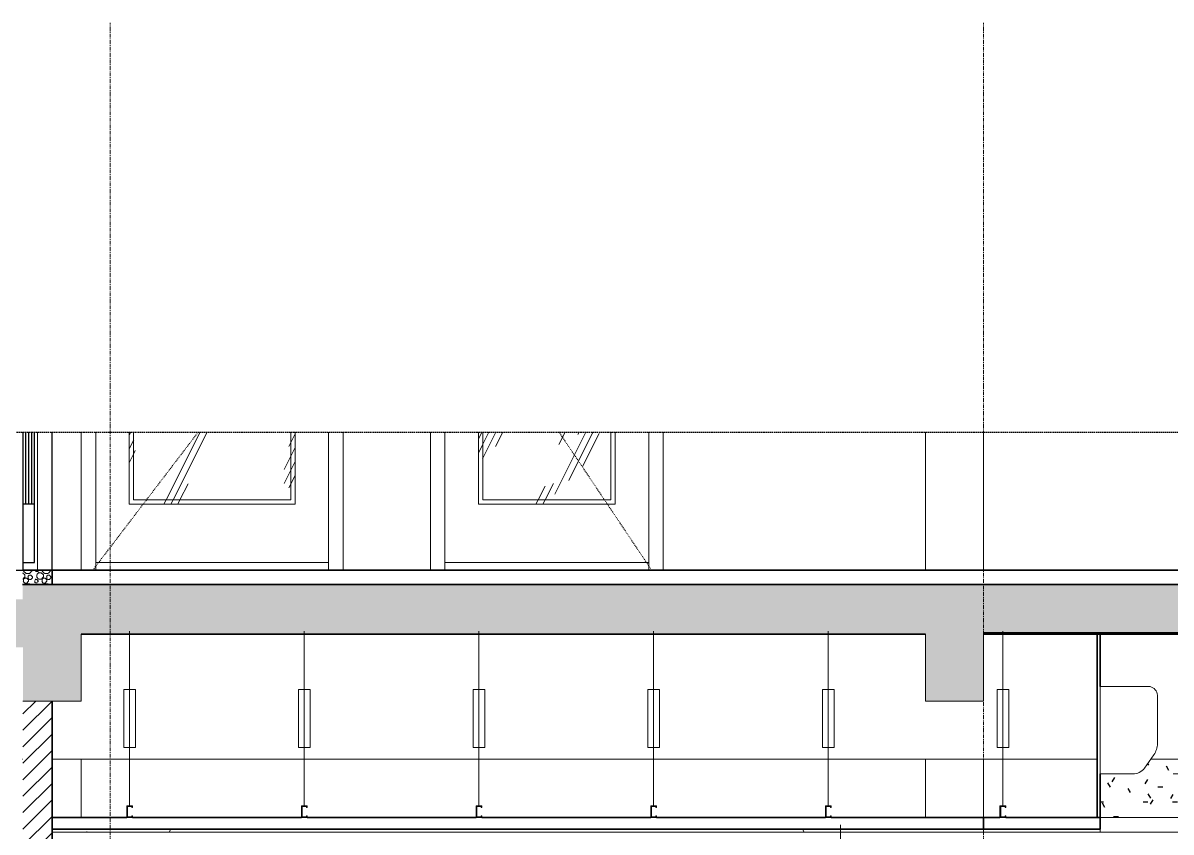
# Model space of a CAD drawing. Header units: millimetres. Extents: x 32270 to 221883, y 3811 to 78637.
# Drawn here: x 98242 to 102186, y 8100 to 10880 of the extents above; entities that cross this region are included whole.
import ezdxf

# ---------------------------------------------------------------- set-up
doc = ezdxf.new("R2010")
doc.units = ezdxf.units.MM
for name, pattern in [('Centre', [31.75, 6.35, -4.7625, 15.875, -4.7625]), ('Dash', [6, 3, -3]), ('Grid Line', [22.225, 12.7, -3.175, 3.175, -3.175]), ('Hidden', [7.14375, 4.7625, -2.38125])]:
    doc.linetypes.add(name, pattern=pattern)
for name, color, linetype, lineweight in [('0-5', 130, 'Continuous', 5), ('A-CLNG-1', 7, 'Continuous', 35), ('A-CLNG-2', 250, 'Continuous', 18), ('A-CLNG-FNSH-1', 250, 'Continuous', 18), ('A-CLNG-IDEN', 151, 'Continuous', 9), ('A-CLNG-PATT-1', 250, 'Continuous', 18), ('A-CLNG-PATT-2', 71, 'Continuous', 25), ('A-DETL-GENF', 92, 'Continuous', 18), ('A-DETL-GENF-3', 92, 'Hidden', 25), ('A-DETL-GENF-4', 9, 'Continuous', 18), ('A-DETL-GENF-HDLN-1', 250, 'Dash', 18), ('A-DETL-GENF-HDLN-2', 1, 'Continuous', 18), ('A-DETL-MEDM', 33, 'Continuous', 35), ('A-DETL-THIN', 151, 'Continuous', 18), ('A-DOOR-3', 250, 'Continuous', 18), ('A-DOOR-4', 10, 'Continuous', 25), ('A-FLOR-FNSH-1', 7, 'Continuous', 35), ('A-FLOR-LEVL-2', 51, 'Centre', 9), ('A-FLOR-PATT-1', 253, 'Continuous', 18), ('A-FLOR-PATT-2', 9, 'Continuous', 18), ('A-WALL-2', 7, 'Continuous', 35), ('A-WALL-3', 250, 'Continuous', 18), ('A-WALL-PATT-1', 9, 'Continuous', 18), ('M-EQPM', 50, 'Continuous', 18), ('M-EQPM-1', 50, 'Continuous', 25), ('M-EQPM-2', 250, 'Continuous', 18), ('S-BEAM-1', 250, 'Continuous', 18), ('S-COLS-9', 250, 'Continuous', 18), ('S-GRID-1', 1, 'Grid Line', 9)]:
    doc.layers.add(name, color=color, linetype=linetype, lineweight=lineweight)
pattern_1 = [(50, (-71392.17, 15875), (364.368, -31.8783), [38.1, -419.1]), (355, (-71392.17, 15875), (-70.486, 382.1133), [30.48, -335.28]), (100.451, (-71361.8, 15872.34), (293.885, 350.2334), [32.38, -356.18]), (46.184, (-71392.17, 15976.6), (542.1585, -84.086), [57.15, -628.65]), (96.636, (-71347, 15969.6), (474.805, 494.855), [48.57, -534.27]), (351.184, (-71392.2, 15976.6), (474.81, 494.85), [45.72, -502.92]), (21, (-71341.37, 15951.2), (303.2285, -204.5305), [38.1, -419.1]), (326, (-71341.37, 15951.2), (123.604, 368.376), [30.48, -335.28]), (71.451, (-71316.1, 15934.16), (426.834, 163.8427), [32.38, -356.18]), (37.5, (-71392.17, 15875), (6.17665, 169.11015), [3.353, -327.863, 3.353, -337.007, -336.55]), (37.5, (-71392.17, 15875), (6.17665, 169.11015), [-671.576, 3.353, -333.197]), (7.5, (-71392.17, 15875), (133.6389, 200.3615), [3.353, -190.703, 3.353, -320.243, -128.27]), (7.5, (-71392.17, 15875), (133.6389, 200.3615), [-517.652, 3.353, -124.917]), (327.5, (-71505.46, 15875), (271.1818, -11.45836), [3.353, -123.647, 3.353, -392.887, -525.78]), (327.5, (-71505.46, 15875), (271.1818, -11.45836), [-523.24, 3.353, -522.427]), (317.5, (-71556.26, 15875), (296.2585, 50.8528), [3.353, -161.747, 3.353, -259.791, -373.38]), (317.5, (-71556.26, 15875), (296.2585, 50.8528), [-428.244, 3.353, -370.027]), (45, (-71392.17, 15875), (-125.7236, 125.7236), []), (45, (-71392.17, 16065.5), (-125.7236, 125.7236), [])]
pattern_2 = [(63.435, (-71328.7, 15906.75), (-255.583, 766.747), [317.5, -190.5, 317.5, -190.5, -403.903]), (63.435, (-71328.7, 15906.75), (-255.583, 766.747), [-1016, 127, -276.903]), (63.435, (-71344.55, 15922.6), (-255.583, 766.747), [254, -317.5, 190.5, -190.5, -467.403]), (63.435, (-71344.55, 15922.6), (-255.583, 766.747), [-952.5, 222.25, -245.153]), (63.435, (-71344.55, 15970.25), (-255.583, 766.747), [190.5, -381, 127, -190.5, -530.903]), (63.435, (-71344.55, 15970.25), (-255.583, 766.747), [-889, 285.75, -245.153]), (63.435, (-71296.9, 15922.6), (-255.583, 766.747), [190.5, -381, 158.75, -689.653]), (63.435, (-71249.3, 15970.25), (-255.583, 766.747), [95.25, -476.25, 63.5, -784.903]), (63.435, (-71328.7, 16049.6), (-255.583, 766.747), [63.5, -476.25, 63.5, -254, -562.653]), (63.435, (-71328.7, 16049.6), (-255.583, 766.747), [-857.25, 158.75, -403.903]), (63.435, (-71042.9, 16002), (-255.583, 766.747), [317.5, -476.25, 381, -251.503]), (63.435, (-71042.9, 15954.4), (-255.583, 766.747), [444.5, -317.5, 476.25, -188.003]), (63.435, (-71011.2, 15970.25), (-255.583, 766.747), [508, -254, 381, -276.903]), (63.435, (-70963.55, 16017.9), (-255.583, 766.747), [317.5, -444.5, 254, -403.903]), (63.435, (-71011.2, 16113.1), (-255.583, 766.747), [158.75, -635, 190.5, -435.653]), (63.435, (-70915.9, 16065.5), (-255.583, 766.747), [127, -635, 127, -530.903])]

# ---------------------------------------------------------------- blocks, each defined once
blk = doc.blocks.new('NCV_TKTC_KET CAU_rvt-6-TKCS_CĂN HỘ LOẠI 3A - MẶT CẮT 5')
at = {"layer": 'A-FLOR-PATT-1'}
h = blk.add_hatch(dxfattribs=at)
h.set_pattern_fill('FP_29', color=256, style=0, pattern_type=2)
h.set_pattern_definition(pattern_1)
h.paths.add_polyline_path([(-45515.2, 8780), (-45486.9, 8780), (-45486.9, 8785), (-48436.9, 8785), (-48436.9, 8780), (-45794.1, 8780)])
h.paths.add_polyline_path([(-53435.3, 8900), (-53435.3, 8950), (-53436.9, 8950), (-53436.9, 8900)])
h = blk.add_hatch(dxfattribs=at)
h.set_pattern_fill('FP_29', color=256, style=0, pattern_type=2)
h.set_pattern_definition(pattern_1)
h.paths.add_polyline_path([(-45515.2, 8780), (-45486.9, 8780), (-45486.9, 8785), (-48436.9, 8785), (-48436.9, 8780), (-45794.1, 8780)])
h.paths.add_polyline_path([(-53435.3, 8900), (-53435.3, 8950), (-53436.9, 8950), (-53436.9, 8900)])
at = {"layer": 'A-FLOR-FNSH-1'}
blk.add_line((-48436.9, 8780), (-45486.9, 8780), dxfattribs=at)
at = {"layer": 'S-BEAM-1'}
for p, q in [((-51738.1, 8350), (-51736.9, 8350)), ((-51636.9, 8350), (-50536.9, 8350)), ((-50536.9, 8350), (-48436.9, 8350)), ((-48436.9, 8350), (-48046.9, 8350)), ((-47861.9, 8350), (-45511.9, 8350))]:
    blk.add_line(p, q, dxfattribs=at)
blk = doc.blocks.new('Air_Conditioner_on_wall_20381 - Air_Conditioner_on_wall_20381-806652-TKCS_CĂN HỘ LOẠI 3A - MẶT CẮT 5')
at = {"layer": 'M-EQPM-2'}
for p, q in [((-47864.7, 8600), (-48036.9, 8600)), ((-48036.9, 8600), (-48036.9, 8300)), ((-47839.6, 8404.1), (-47839.6, 8570)), ((-47883.5, 8319.1), (-47851.5, 8364.8)), ((-48036.9, 8300), (-47924.6, 8300)), ((-47786, 8300), (-47627.8, 8300)), ((-47786, 8300), (-47627.8, 8300)), ((-47786, 8300), (-47627.8, 8300)), ((-47786, 8300), (-47627.8, 8300)), ((-47657.8, 8300), (-47627.8, 8300)), ((-47657.8, 8300), (-47627.8, 8300)), ((-47657.8, 8300), (-47627.8, 8300)), ((-47657.8, 8300), (-47627.8, 8300)), ((-47657.8, 8300), (-47627.8, 8300)), ((-47657.8, 8300), (-47627.8, 8300)), ((-47657.8, 8300), (-47627.8, 8300)), ((-47657.8, 8300), (-47627.8, 8300))]:
    blk.add_line(p, q, dxfattribs=at)
for centre, radius, start, end in [((-47872.6, 8567.8), 33.1, 3.7944, 76.2056), ((-47918.8, 8406.8), 79.3, 328.0261, 358.0261), ((-47924.6, 8353.6), 53.6, 270.0167, 319.9833)]:
    blk.add_arc(centre, radius, start, end, dxfattribs=at)
blk = doc.blocks.new('CL_01-VÁCH DỰNG THẠCH CAO CĂN HỘ LOẠI 1-5D9 - CL_01-VÁCH DỰNG THẠCH CAO CĂN HỘ LOẠI 1A-5-908358-TKCS_CĂN HỘ LOẠI 3A - MẶT CẮT 5')
at = {"layer": 'A-CLNG-PATT-2'}
h = blk.add_hatch(dxfattribs=at)
h.set_pattern_fill('FP_30', color=256, style=0, pattern_type=2)
h.set_pattern_definition([(0, (-71392.17, 15875), (203.2, 50.8), [16.764, -135.636, 16.764, -135.636, -812.8]), (0, (-71392.17, 15875), (203.2, 50.8), [-304.8, 16.764, -288.036, 16.764, -135.636, -355.6]), (0, (-71392.17, 15875), (203.2, 50.8), [-762, 16.764, -84.836, 16.764, -237.236]), (120, (-71315.97, 15900.4), (-145.59409, 150.57636), [16.764, -135.636, 16.764, -135.636, -812.8]), (120, (-71315.97, 15900.4), (-145.59409, 150.57636), [-304.8, 16.764, -288.036, 16.764, -135.636, -355.6]), (120, (-71315.97, 15900.4), (-145.59409, 150.57636), [-762, 16.764, -84.836, 16.764, -237.236]), (240, (-71290.57, 16002), (-57.60591, -201.37636), [16.764, -135.636, 16.764, -135.636, -812.8]), (240, (-71290.57, 16002), (-57.60591, -201.37636), [-304.8, 16.764, -288.036, 16.764, -135.636, -355.6]), (240, (-71290.57, 16002), (-57.60591, -201.37636), [-762, 16.764, -84.836, 16.764, -237.236])])
h.paths.add_polyline_path([(-45794.1, 8150), (-45511.9, 8150), (-45511.9, 8350), (-47861.9, 8350), (-47883.5, 8319.1), (-47891.9, 8311.1), (-47901.9, 8305), (-47913, 8301.3), (-47924.6, 8300), (-48036.9, 8300), (-48036.9, 8150), (-46396.8, 8150)])
at = {"layer": 'A-CLNG-1'}
for p, q in [((-48036.9, 8780), (-48046.9, 8780)), ((-48046.9, 8780), (-48046.9, 8150)), ((-48036.9, 8600), (-48036.9, 8780)), ((-48036.9, 8150), (-48036.9, 8300)), ((-48046.9, 8150), (-48036.9, 8150))]:
    blk.add_line(p, q, dxfattribs=at)
at = {"layer": 'A-CLNG-2'}
blk.add_line((-45511.9, 8150), (-48036.9, 8150), dxfattribs=at)
blk = doc.blocks.new('NCV_TKTC_TANG 2_rvt-6-TKCS_CĂN HỘ LOẠI 3A - MẶT CẮT 5')
at = {"layer": 'A-CLNG-PATT-1'}
h = blk.add_hatch(dxfattribs=at)
h.set_pattern_fill('FP_32', color=256, style=0, pattern_type=2)
h.set_pattern_definition([(0, (-71392.17, 15875), (406.4, 101.6), [16.764, -288.036, 16.764, -288.036, -1625.6]), (0, (-71392.17, 15875), (406.4, 101.6), [-609.6, 16.764, -592.836, 16.764, -288.036, -711.2]), (0, (-71392.17, 15875), (406.4, 101.6), [-1524, 16.764, -186.436, 16.764, -491.236]), (120, (-71239.77, 15925.8), (-291.1882, 301.15272), [16.764, -288.036, 16.764, -288.036, -1625.6]), (120, (-71239.77, 15925.8), (-291.1882, 301.15272), [-609.6, 16.764, -592.836, 16.764, -288.036, -711.2]), (120, (-71239.77, 15925.8), (-291.1882, 301.15272), [-1524, 16.764, -186.436, 16.764, -491.236]), (240, (-71188.97, 16129), (-115.2118, -402.75272), [16.764, -288.036, 16.764, -288.036, -1625.6]), (240, (-71188.97, 16129), (-115.2118, -402.75272), [-609.6, 16.764, -592.836, 16.764, -288.036, -711.2]), (240, (-71188.97, 16129), (-115.2118, -402.75272), [-1524, 16.764, -186.436, 16.764, -491.236])])
h.paths.add_polyline_path([(-48436.9, 8100), (-48436.9, 8110), (-51636.9, 8110), (-51636.9, 8100), (-49410.5, 8100)])
at = {"layer": 'A-WALL-PATT-1'}
h = blk.add_hatch(dxfattribs=at)
h.set_pattern_fill('FP_28', color=256, style=0, pattern_type=2)
h.set_pattern_definition([(45, (-71392.172, 15875), (-28.28427, 28.28427), [])])
h.paths.add_polyline_path([(-51726.9, 7800), (-51636.9, 7800), (-51636.9, 8550), (-51736.9, 8550), (-51736.9, 7800)])
h.paths.add_polyline_path([(-51646.9, 7810), (-51726.9, 7810), (-51726.9, 7920), (-51646.9, 7920), (-51646.9, 7848.4)])
at = {"layer": 'A-CLNG-1'}
for p, q in [((-51380.5, 8150), (-51636.9, 8150)), ((-51636.9, 8150), (-51636.9, 8110)), ((-50780.5, 8150), (-51360.5, 8150)), ((-50180.5, 8150), (-50760.5, 8150)), ((-49580.5, 8150), (-50160.5, 8150)), ((-48980.5, 8150), (-49560.5, 8150)), ((-48436.9, 8150), (-48960.5, 8150)), ((-48380.5, 8150), (-48436.9, 8150)), ((-48436.9, 8150), (-48436.9, 8110)), ((-48436.9, 8110), (-48436.9, 8150)), ((-48036.9, 8150), (-48360.5, 8150)), ((-48036.9, 8110), (-48036.9, 8150)), ((-48436.9, 8110), (-51636.9, 8110)), ((-48036.9, 8110), (-48436.9, 8110))]:
    blk.add_line(p, q, dxfattribs=at)
at = {"layer": 'A-CLNG-2'}
for p, q in [((-48036.9, 8150), (-45511.9, 8150)), ((-45511.9, 8100), (-48036.9, 8100))]:
    blk.add_line(p, q, dxfattribs=at)
at = {"layer": 'A-CLNG-FNSH-1'}
for p, q in [((-51636.9, 8110), (-51636.9, 8100)), ((-51636.9, 8100), (-48436.9, 8100)), ((-48436.9, 8110), (-48436.9, 8100)), ((-48436.9, 8100), (-48436.9, 8110)), ((-48436.9, 8100), (-48036.9, 8100)), ((-48036.9, 8100), (-48036.9, 8110))]:
    blk.add_line(p, q, dxfattribs=at)
at = {"layer": 'A-WALL-2'}
blk.add_line((-51636.9, 7800), (-51636.9, 8550), dxfattribs=at)
at = {"layer": 'A-WALL-3'}
blk.add_line((-48436.9, 8350), (-48436.9, 8150), dxfattribs=at)
at = {"layer": 'S-COLS-9'}
for p, q in [((-51536.9, 8350), (-51536.9, 8150)), ((-48636.9, 8350), (-48636.9, 8150)), ((-48436.9, 8350), (-48436.9, 8150))]:
    blk.add_line(p, q, dxfattribs=at)
at = {"layer": 'A-CLNG-2'}
blk.add_blockref('CL_01-VÁCH DỰNG THẠCH CAO CĂN HỘ LOẠI 1-5D9 - CL_01-VÁCH DỰNG THẠCH CAO CĂN HỘ LOẠI 1A-5-908358-TKCS_CĂN HỘ LOẠI 3A - MẶT CẮT 5', (0, 0), dxfattribs=at)
at = {"layer": 'M-EQPM-2'}
blk.add_blockref('Air_Conditioner_on_wall_20381 - Air_Conditioner_on_wall_20381-806652-TKCS_CĂN HỘ LOẠI 3A - MẶT CẮT 5', (0, 0), dxfattribs=at)
blk = doc.blocks.new('DOOR_CW_01 CANH MO-PANEL KINH - DIW_01-900x2200-CỬA GỖ VÂN LAMINATE-V114-TKCS_CĂN HỘ LOẠI 3A - MẶT CẮT 5')
at = {"layer": 'A-DETL-GENF-HDLN-2'}
h = blk.add_hatch(dxfattribs=at)
h.set_pattern_fill('FP_33', color=256, style=0, pattern_type=2)
h.set_pattern_definition(pattern_2)
h.paths.add_polyline_path([(-51371.9, 9226), (-50801.9, 9226), (-50801.9, 9474.4), (-50816.9, 9474.4), (-50816.9, 9241), (-51356.9, 9241), (-51356.9, 9474.4), (-51371.9, 9474.4), (-51371.9, 9241)])
h = blk.add_hatch(dxfattribs=at)
h.set_pattern_fill('FP_33', color=256, style=0, pattern_type=2)
h.set_pattern_definition(pattern_2)
h.paths.add_polyline_path([(-50816.9, 9241), (-50816.9, 9474.4), (-51356.9, 9474.4), (-51356.9, 9241), (-51218.8, 9241)])
at = {"layer": 'A-DETL-GENF-HDLN-1'}
blk.add_line((-51496.9, 9000), (-51134.6, 9474.4), dxfattribs=at)
at = {"layer": 'A-DOOR-3'}
for p, q in [((-51536.9, 9474.4), (-51536.9, 9000)), ((-51486.9, 9000), (-51486.9, 9474.4)), ((-51371.9, 9226), (-51371.9, 9474.4)), ((-51356.9, 9474.4), (-51356.9, 9241)), ((-50816.9, 9241), (-50816.9, 9474.4)), ((-50801.9, 9474.4), (-50801.9, 9226)), ((-50686.9, 9474.4), (-50686.9, 9000)), ((-50636.9, 9000), (-50636.9, 9474.4)), ((-51356.9, 9241), (-50816.9, 9241)), ((-50801.9, 9226), (-51371.9, 9226)), ((-51486.9, 9026), (-50686.9, 9026))]:
    blk.add_line(p, q, dxfattribs=at)
blk = doc.blocks.new('DOOR_CW_01 CANH MO-PANEL KINH - DIG_02-800x2200-CỬA NHÔM KÍNH-V115-TKCS_CĂN HỘ LOẠI 3A - MẶT CẮT 5')
at = {"layer": 'A-DETL-GENF-HDLN-2'}
h = blk.add_hatch(dxfattribs=at)
h.set_pattern_fill('FP_33', color=256, style=0, pattern_type=2)
h.set_pattern_definition(pattern_2)
h.paths.add_polyline_path([(-49702.3, 9226), (-49702.3, 9474.4), (-49717.3, 9474.4), (-49717.3, 9241), (-50157.3, 9241), (-50157.3, 9474.4), (-50172.3, 9474.4), (-50172.3, 9226), (-49717.3, 9226)])
h = blk.add_hatch(dxfattribs=at)
h.set_pattern_fill('FP_33', color=256, style=0, pattern_type=2)
h.set_pattern_definition(pattern_2)
h.paths.add_polyline_path([(-50157.3, 9241), (-49717.3, 9241), (-49717.3, 9474.4), (-50157.3, 9474.4)])
at = {"layer": 'A-DETL-GENF-HDLN-1'}
blk.add_line((-49577.3, 9000), (-49895.5, 9474.4), dxfattribs=at)
at = {"layer": 'A-DOOR-3'}
for p, q in [((-50337.3, 9474.4), (-50337.3, 9000)), ((-50287.3, 9000), (-50287.3, 9474.4)), ((-50172.3, 9226), (-50172.3, 9474.4)), ((-50157.3, 9474.4), (-50157.3, 9241)), ((-49717.3, 9241), (-49717.3, 9474.4)), ((-49702.3, 9474.4), (-49702.3, 9226)), ((-49587.3, 9474.4), (-49587.3, 9000)), ((-49537.3, 9000), (-49537.3, 9474.4)), ((-50157.3, 9241), (-49717.3, 9241)), ((-49702.3, 9226), (-50172.3, 9226)), ((-50287.3, 9026), (-49587.3, 9026))]:
    blk.add_line(p, q, dxfattribs=at)
blk = doc.blocks.new('DOOR_CW_01 CANH MO-PANEL KINH - DIG_01-900x2200-CỬA NHÔM KÍNH-V116-TKCS_CĂN HỘ LOẠI 3A - MẶT CẮT 5')
at = {"layer": 'A-DOOR-3'}
for p, q in [((-51736.9, 9474.4), (-51736.9, 9000)), ((-51686.9, 9000), (-51686.9, 9474.4)), ((-51636.9, 9474.4), (-51636.9, 9000))]:
    blk.add_line(p, q, dxfattribs=at)
at = {"layer": 'A-DOOR-4'}
for p, q in [((-51736.9, 9474.4), (-51736.9, 9000)), ((-51736.9, 9474.4), (-51736.9, 9000)), ((-51726.9, 9226), (-51726.9, 9474.4)), ((-51716.9, 9226), (-51716.9, 9474.4)), ((-51706.9, 9226), (-51706.9, 9474.4)), ((-51696.9, 9026), (-51696.9, 9474.4)), ((-51636.9, 9000), (-51636.9, 9474.4)), ((-51636.9, 9000), (-51636.9, 9474.4)), ((-51696.9, 9226), (-51736.9, 9226)), ((-51736.9, 9026), (-51696.9, 9026))]:
    blk.add_line(p, q, dxfattribs=at)
blk = doc.blocks.new('NCV_TKTC_TANG 3 - 4_rvt-7-TKCS_CĂN HỘ LOẠI 3A - MẶT CẮT 5')
at = {"layer": 'A-FLOR-PATT-2'}
h = blk.add_hatch(dxfattribs=at)
h.set_pattern_fill('FP_34', color=256, style=0, pattern_type=2)
h.set_pattern_definition([(180, (-71338.3, 15903.534), (-8e-15, -63.5), [6.012, -57.488]), (135, (-71334.046, 15899.283), (-63.4996, 4e-15), [6.012, -83.79]), (90, (-71334.046, 15893.27), (-63.5, 4e-15), [6.012, -57.488]), (45, (-71338.297, 15889.02), (0, 63.4996), [6.012, -83.79]), (0, (-71344.31, 15889.02), (0, 63.5), [6.012, -57.488]), (315, (-71348.56, 15893.27), (63.4996, 0), [6.012, -83.79]), (270, (-71348.56, 15899.28), (63.5, 4e-15), [6.012, -57.488]), (225, (-71344.31, 15903.534), (4e-15, -63.4996), [6.012, -83.79]), (180, (-71352.52, 15893.53), (-8e-15, -63.5), [6.892, -56.608]), (135, (-71347.65, 15888.66), (-63.4996, 4e-15), [6.892, -82.91]), (90, (-71347.65, 15881.77), (-63.5, 4e-15), [6.892, -56.608]), (45, (-71352.52, 15876.894), (0, 63.4996), [6.892, -82.91]), (0, (-71359.414, 15876.894), (0, 63.5), [6.892, -56.608]), (315, (-71364.287, 15881.77), (63.4996, 0), [6.892, -82.91]), (270, (-71364.29, 15888.66), (63.5, 4e-15), [6.892, -56.608]), (225, (-71359.414, 15893.533), (4e-15, -63.4996), [6.892, -82.91]), (180, (-71381.43, 15888.96), (-8e-15, -63.5), [4.546, -58.954]), (135, (-71378.215, 15885.746), (-63.4996, 4e-15), [4.546, -85.257]), (90, (-71378.215, 15881.2), (-63.5, 4e-15), [4.546, -58.954]), (45, (-71381.43, 15877.986), (0, 63.4996), [4.546, -85.257]), (0, (-71385.976, 15877.986), (0, 63.5), [4.546, -58.954]), (315, (-71389.19, 15881.2), (63.4996, 0), [4.546, -85.257]), (270, (-71389.19, 15885.746), (63.5, 4e-15), [4.546, -58.954]), (225, (-71385.976, 15888.96), (4e-15, -63.4996), [4.546, -85.257]), (90, (-71359.98, 15896.805), (-63.5, 4e-15), [9.093, -54.407]), (45, (-71366.41, 15890.375), (0, 63.4996), [9.093, -80.71]), (0, (-71375.5, 15890.375), (0, 63.5), [9.093, -54.407]), (315, (-71381.93, 15896.805), (63.4996, 0), [9.093, -80.71]), (270, (-71381.93, 15905.9), (63.5, 4e-15), [9.093, -54.407]), (225, (-71375.503, 15912.327), (4e-15, -63.4996), [9.093, -80.71]), (180, (-71366.41, 15912.33), (-8e-15, -63.5), [9.093, -54.407]), (135, (-71359.98, 15905.9), (-63.4996, 4e-15), [9.093, -80.71]), (90, (-71335.284, 15917.626), (-63.5, 4e-15), [11.586, -51.914]), (45, (-71343.477, 15909.433), (0, 63.4996), [11.586, -78.217]), (0, (-71355.06, 15909.43), (0, 63.5), [11.586, -51.914]), (315, (-71363.256, 15917.626), (63.4996, 0), [11.586, -78.217]), (270, (-71363.256, 15929.21), (63.5, 4e-15), [11.586, -51.914]), (225, (-71355.063, 15937.404), (4e-15, -63.4996), [11.586, -78.217]), (180, (-71343.48, 15937.404), (-8e-15, -63.5), [11.586, -51.914]), (135, (-71335.284, 15929.21), (-63.4996, 4e-15), [11.586, -78.217]), (90, (-71373.88, 15921.15), (-63.5, 4e-15), [6.013, -57.487]), (45, (-71378.13, 15916.9), (0, 63.4996), [6.013, -83.79]), (0, (-71384.14, 15916.9), (0, 63.5), [6.013, -57.487]), (315, (-71388.394, 15921.15), (63.4996, 0), [6.013, -83.79]), (270, (-71388.394, 15927.16), (63.5, 4e-15), [6.013, -57.487]), (225, (-71384.14, 15931.415), (4e-15, -63.4996), [6.013, -83.79]), (180, (-71378.13, 15931.415), (-8e-15, -63.5), [6.013, -57.487]), (135, (-71373.877, 15927.163), (-63.4996, 4e-15), [6.013, -83.79])])
h.paths.add_polyline_path([(-51736.9, 8950), (-51636.9, 8950), (-51636.9, 9000), (-51736.9, 9000)])
at = {"layer": 'A-FLOR-FNSH-1'}
for p, q in [((-51636.9, 9000), (-51736.9, 9000)), ((-45436.9, 9000), (-51636.9, 9000)), ((-51636.9, 9000), (-51636.9, 8950)), ((-51636.9, 8950), (-51636.9, 9000))]:
    blk.add_line(p, q, dxfattribs=at)
at = {"layer": 'A-WALL-3'}
for p, q in [((-51536.9, 9100), (-51536.9, 9474.4)), ((-50636.9, 9474.4), (-50636.9, 9100)), ((-50337.3, 9100), (-50337.3, 9474.4)), ((-49537.3, 9474.4), (-49537.3, 9100)), ((-48436.9, 9474.4), (-48436.9, 9000)), ((-51536.9, 9000), (-51536.9, 9100)), ((-50636.9, 9100), (-50636.9, 9000)), ((-50337.3, 9000), (-50337.3, 9100)), ((-49537.3, 9100), (-49537.3, 9000))]:
    blk.add_line(p, q, dxfattribs=at)
at = {"layer": 'S-COLS-9'}
for p, q in [((-48636.9, 9474.4), (-48636.9, 9000)), ((-48436.9, 9474.4), (-48436.9, 9000))]:
    blk.add_line(p, q, dxfattribs=at)
at = {"layer": 'A-DOOR-3'}
for name in ['DOOR_CW_01 CANH MO-PANEL KINH - DIG_01-900x2200-CỬA NHÔM KÍNH-V116-TKCS_CĂN HỘ LOẠI 3A - MẶT CẮT 5', 'DOOR_CW_01 CANH MO-PANEL KINH - DIW_01-900x2200-CỬA GỖ VÂN LAMINATE-V114-TKCS_CĂN HỘ LOẠI 3A - MẶT CẮT 5', 'DOOR_CW_01 CANH MO-PANEL KINH - DIG_02-800x2200-CỬA NHÔM KÍNH-V115-TKCS_CĂN HỘ LOẠI 3A - MẶT CẮT 5']:
    blk.add_blockref(name, (0, 0), dxfattribs=at)
blk = doc.blocks.new('TKTC_XREF_251221_MB TANG 2-7 - TKTC_XREF_251221_MB TANG 2-7-2039446-TKCS_CĂN HỘ LOẠI 3A - MẶT CẮT 5')
at = {"layer": 'M-EQPM-1'}
blk.add_line((-54201.4, 5600), (-44707, 5600), dxfattribs=at)
blk = doc.blocks.new('BORDER VIEW - BORDER VIEW-3699927-TKCS_CĂN HỘ LOẠI 3A - MẶT CẮT 5')
at = {"layer": 'A-DETL-GENF-3'}
blk.add_line((-54051.4, 9474.4), (-44857, 9474.4), dxfattribs=at)
blk = doc.blocks.new('Repeating Detail - THANH TREO TRẦN 600-354052-TKCS_CĂN HỘ LOẠI 3A - MẶT CẮT 5')
at = {"layer": 'A-DETL-GENF'}
for points in [[(-51360.5, 8150), (-51360.5, 8156), (-51363, 8156), (-51363, 8152.5), (-51378, 8152.5), (-51378, 8187.5), (-51363, 8187.5), (-51363, 8184), (-51360.5, 8184), (-51360.5, 8190), (-51380.5, 8190), (-51380.5, 8150)], [(-50760.5, 8150), (-50760.5, 8156), (-50763, 8156), (-50763, 8152.5), (-50778, 8152.5), (-50778, 8187.5), (-50763, 8187.5), (-50763, 8184), (-50760.5, 8184), (-50760.5, 8190), (-50780.5, 8190), (-50780.5, 8150)], [(-50160.5, 8150), (-50160.5, 8156), (-50163, 8156), (-50163, 8152.5), (-50178, 8152.5), (-50178, 8187.5), (-50163, 8187.5), (-50163, 8184), (-50160.5, 8184), (-50160.5, 8190), (-50180.5, 8190), (-50180.5, 8150)], [(-49560.5, 8150), (-49560.5, 8156), (-49563, 8156), (-49563, 8152.5), (-49578, 8152.5), (-49578, 8187.5), (-49563, 8187.5), (-49563, 8184), (-49560.5, 8184), (-49560.5, 8190), (-49580.5, 8190), (-49580.5, 8150)], [(-48960.5, 8150), (-48960.5, 8156), (-48963, 8156), (-48963, 8152.5), (-48978, 8152.5), (-48978, 8187.5), (-48963, 8187.5), (-48963, 8184), (-48960.5, 8184), (-48960.5, 8190), (-48980.5, 8190), (-48980.5, 8150)], [(-48360.5, 8150), (-48360.5, 8156), (-48363, 8156), (-48363, 8152.5), (-48378, 8152.5), (-48378, 8187.5), (-48363, 8187.5), (-48363, 8184), (-48360.5, 8184), (-48360.5, 8190), (-48380.5, 8190), (-48380.5, 8150)]]:
    blk.add_hatch(color=256, dxfattribs=at).paths.add_polyline_path(points)
for p, q in [((-51370.5, 8190), (-51370.5, 8790)), ((-50770.5, 8190), (-50770.5, 8790)), ((-50170.5, 8190), (-50170.5, 8790)), ((-49570.5, 8190), (-49570.5, 8790)), ((-48970.5, 8190), (-48970.5, 8790)), ((-48370.5, 8190), (-48370.5, 8790)), ((-51390.5, 8590), (-51350.5, 8590)), ((-51390.5, 8390), (-51390.5, 8590)), ((-51350.5, 8590), (-51350.5, 8390)), ((-50790.5, 8590), (-50750.5, 8590)), ((-50790.5, 8390), (-50790.5, 8590)), ((-50750.5, 8590), (-50750.5, 8390)), ((-50190.5, 8590), (-50150.5, 8590)), ((-50190.5, 8390), (-50190.5, 8590)), ((-50150.5, 8590), (-50150.5, 8390)), ((-49590.5, 8590), (-49550.5, 8590)), ((-49590.5, 8390), (-49590.5, 8590)), ((-49550.5, 8590), (-49550.5, 8390)), ((-48990.5, 8590), (-48950.5, 8590)), ((-48990.5, 8390), (-48990.5, 8590)), ((-48950.5, 8590), (-48950.5, 8390)), ((-48390.5, 8590), (-48350.5, 8590)), ((-48390.5, 8390), (-48390.5, 8590)), ((-48350.5, 8590), (-48350.5, 8390)), ((-51350.5, 8390), (-51390.5, 8390)), ((-50750.5, 8390), (-50790.5, 8390)), ((-50150.5, 8390), (-50190.5, 8390)), ((-49550.5, 8390), (-49590.5, 8390)), ((-48950.5, 8390), (-48990.5, 8390)), ((-48350.5, 8390), (-48390.5, 8390)), ((-51360.5, 8190), (-51380.5, 8190)), ((-51380.5, 8190), (-51380.5, 8150)), ((-51360.5, 8190), (-51380.5, 8190)), ((-51380.5, 8190), (-51380.5, 8150)), ((-51378, 8187.5), (-51363, 8187.5)), ((-51378, 8152.5), (-51378, 8187.5)), ((-51378, 8152.5), (-51378, 8187.5)), ((-51378, 8187.5), (-51363, 8187.5)), ((-51363, 8187.5), (-51363, 8184)), ((-51363, 8187.5), (-51363, 8184)), ((-51363, 8184), (-51360.5, 8184)), ((-51363, 8184), (-51360.5, 8184)), ((-51360.5, 8184), (-51360.5, 8190)), ((-51360.5, 8184), (-51360.5, 8190)), ((-50760.5, 8190), (-50780.5, 8190)), ((-50780.5, 8190), (-50780.5, 8150)), ((-50760.5, 8190), (-50780.5, 8190)), ((-50780.5, 8190), (-50780.5, 8150)), ((-50778, 8187.5), (-50763, 8187.5)), ((-50778, 8152.5), (-50778, 8187.5)), ((-50778, 8152.5), (-50778, 8187.5)), ((-50778, 8187.5), (-50763, 8187.5)), ((-50763, 8187.5), (-50763, 8184)), ((-50763, 8187.5), (-50763, 8184)), ((-50763, 8184), (-50760.5, 8184)), ((-50763, 8184), (-50760.5, 8184)), ((-50760.5, 8184), (-50760.5, 8190)), ((-50760.5, 8184), (-50760.5, 8190)), ((-50160.5, 8190), (-50180.5, 8190)), ((-50180.5, 8190), (-50180.5, 8150)), ((-50160.5, 8190), (-50180.5, 8190)), ((-50180.5, 8190), (-50180.5, 8150)), ((-50178, 8187.5), (-50163, 8187.5)), ((-50178, 8152.5), (-50178, 8187.5)), ((-50178, 8152.5), (-50178, 8187.5)), ((-50178, 8187.5), (-50163, 8187.5)), ((-50163, 8187.5), (-50163, 8184)), ((-50163, 8187.5), (-50163, 8184)), ((-50163, 8184), (-50160.5, 8184)), ((-50163, 8184), (-50160.5, 8184)), ((-50160.5, 8184), (-50160.5, 8190)), ((-50160.5, 8184), (-50160.5, 8190)), ((-49560.5, 8190), (-49580.5, 8190)), ((-49580.5, 8190), (-49580.5, 8150)), ((-49560.5, 8190), (-49580.5, 8190)), ((-49580.5, 8190), (-49580.5, 8150)), ((-49578, 8187.5), (-49563, 8187.5)), ((-49578, 8152.5), (-49578, 8187.5)), ((-49578, 8152.5), (-49578, 8187.5)), ((-49578, 8187.5), (-49563, 8187.5)), ((-49563, 8187.5), (-49563, 8184)), ((-49563, 8187.5), (-49563, 8184)), ((-49563, 8184), (-49560.5, 8184)), ((-49563, 8184), (-49560.5, 8184)), ((-49560.5, 8184), (-49560.5, 8190)), ((-49560.5, 8184), (-49560.5, 8190)), ((-48960.5, 8190), (-48980.5, 8190)), ((-48980.5, 8190), (-48980.5, 8150)), ((-48960.5, 8190), (-48980.5, 8190)), ((-48980.5, 8190), (-48980.5, 8150)), ((-48978, 8187.5), (-48963, 8187.5)), ((-48978, 8152.5), (-48978, 8187.5)), ((-48978, 8152.5), (-48978, 8187.5)), ((-48978, 8187.5), (-48963, 8187.5)), ((-48963, 8187.5), (-48963, 8184)), ((-48963, 8187.5), (-48963, 8184)), ((-48963, 8184), (-48960.5, 8184)), ((-48963, 8184), (-48960.5, 8184)), ((-48960.5, 8184), (-48960.5, 8190)), ((-48960.5, 8184), (-48960.5, 8190)), ((-48360.5, 8190), (-48380.5, 8190)), ((-48380.5, 8190), (-48380.5, 8150)), ((-48360.5, 8190), (-48380.5, 8190)), ((-48380.5, 8190), (-48380.5, 8150)), ((-48378, 8187.5), (-48363, 8187.5)), ((-48378, 8152.5), (-48378, 8187.5)), ((-48378, 8152.5), (-48378, 8187.5)), ((-48378, 8187.5), (-48363, 8187.5)), ((-48363, 8187.5), (-48363, 8184)), ((-48363, 8187.5), (-48363, 8184)), ((-48363, 8184), (-48360.5, 8184)), ((-48363, 8184), (-48360.5, 8184)), ((-48360.5, 8184), (-48360.5, 8190)), ((-48360.5, 8184), (-48360.5, 8190)), ((-51380.5, 8150), (-51360.5, 8150)), ((-51380.5, 8150), (-51360.5, 8150)), ((-51363, 8152.5), (-51378, 8152.5)), ((-51363, 8152.5), (-51378, 8152.5)), ((-51360.5, 8156), (-51363, 8156)), ((-51363, 8156), (-51363, 8152.5)), ((-51360.5, 8156), (-51363, 8156)), ((-51363, 8156), (-51363, 8152.5)), ((-51360.5, 8150), (-51360.5, 8156)), ((-51360.5, 8150), (-51360.5, 8156)), ((-50780.5, 8150), (-50760.5, 8150)), ((-50780.5, 8150), (-50760.5, 8150)), ((-50763, 8152.5), (-50778, 8152.5)), ((-50763, 8152.5), (-50778, 8152.5)), ((-50760.5, 8156), (-50763, 8156)), ((-50763, 8156), (-50763, 8152.5)), ((-50760.5, 8156), (-50763, 8156)), ((-50763, 8156), (-50763, 8152.5)), ((-50760.5, 8150), (-50760.5, 8156)), ((-50760.5, 8150), (-50760.5, 8156)), ((-50180.5, 8150), (-50160.5, 8150)), ((-50180.5, 8150), (-50160.5, 8150)), ((-50163, 8152.5), (-50178, 8152.5)), ((-50163, 8152.5), (-50178, 8152.5)), ((-50160.5, 8156), (-50163, 8156)), ((-50163, 8156), (-50163, 8152.5)), ((-50160.5, 8156), (-50163, 8156)), ((-50163, 8156), (-50163, 8152.5)), ((-50160.5, 8150), (-50160.5, 8156)), ((-50160.5, 8150), (-50160.5, 8156)), ((-49580.5, 8150), (-49560.5, 8150)), ((-49580.5, 8150), (-49560.5, 8150)), ((-49563, 8152.5), (-49578, 8152.5)), ((-49563, 8152.5), (-49578, 8152.5)), ((-49560.5, 8156), (-49563, 8156)), ((-49563, 8156), (-49563, 8152.5)), ((-49560.5, 8156), (-49563, 8156)), ((-49563, 8156), (-49563, 8152.5)), ((-49560.5, 8150), (-49560.5, 8156)), ((-49560.5, 8150), (-49560.5, 8156)), ((-48980.5, 8150), (-48960.5, 8150)), ((-48980.5, 8150), (-48960.5, 8150)), ((-48963, 8152.5), (-48978, 8152.5)), ((-48963, 8152.5), (-48978, 8152.5)), ((-48960.5, 8156), (-48963, 8156)), ((-48963, 8156), (-48963, 8152.5)), ((-48960.5, 8156), (-48963, 8156)), ((-48963, 8156), (-48963, 8152.5)), ((-48960.5, 8150), (-48960.5, 8156)), ((-48960.5, 8150), (-48960.5, 8156)), ((-48380.5, 8150), (-48360.5, 8150)), ((-48380.5, 8150), (-48360.5, 8150)), ((-48363, 8152.5), (-48378, 8152.5)), ((-48363, 8152.5), (-48378, 8152.5)), ((-48360.5, 8156), (-48363, 8156)), ((-48363, 8156), (-48363, 8152.5)), ((-48360.5, 8156), (-48363, 8156)), ((-48363, 8156), (-48363, 8152.5)), ((-48360.5, 8150), (-48360.5, 8156)), ((-48360.5, 8150), (-48360.5, 8156))]:
    blk.add_line(p, q, dxfattribs=at)

msp = doc.modelspace()

# ---------------------------------------------------------------- hatches: boundary and pattern name
at = {"layer": 'A-DETL-GENF-4'}
h = msp.add_hatch(dxfattribs=at)
h.set_pattern_fill('FP_29', color=256, style=0, pattern_type=2)
h.set_pattern_definition([(50, (78586.76, 15875), (364.368, -31.8783), [38.1, -419.1]), (355, (78586.76, 15875), (-70.486, 382.1133), [30.48, -335.28]), (100.451, (78617.12, 15872.34), (293.885, 350.2334), [32.38, -356.18]), (46.184, (78586.76, 15976.6), (542.1585, -84.086), [57.15, -628.65]), (96.636, (78631.94, 15969.6), (474.805, 494.855), [48.57, -534.27]), (351.184, (78586.76, 15976.6), (474.81, 494.85), [45.72, -502.92]), (21, (78637.56, 15951.2), (303.2285, -204.5305), [38.1, -419.1]), (326, (78637.56, 15951.2), (123.604, 368.376), [30.48, -335.28]), (71.451, (78662.83, 15934.16), (426.834, 163.8427), [32.38, -356.18]), (37.5, (78586.76, 15875), (6.17665, 169.11015), [3.353, -327.863, 3.353, -337.007, -336.55]), (37.5, (78586.76, 15875), (6.17665, 169.11015), [-671.576, 3.353, -333.197]), (7.5, (78586.76, 15875), (133.6389, 200.3615), [3.353, -190.703, 3.353, -320.243, -128.27]), (7.5, (78586.76, 15875), (133.6389, 200.3615), [-517.652, 3.353, -124.917]), (327.5, (78473.48, 15875), (271.1818, -11.45836), [3.353, -123.647, 3.353, -392.887, -525.78]), (327.5, (78473.48, 15875), (271.1818, -11.45836), [-523.24, 3.353, -522.427]), (317.5, (78422.68, 15875), (296.2585, 50.8528), [3.353, -161.747, 3.353, -259.791, -373.38]), (317.5, (78422.68, 15875), (296.2585, 50.8528), [-428.244, 3.353, -370.027]), (45, (78586.76, 15875), (-125.7236, 125.7236), []), (45, (78586.76, 16065.5), (-125.7236, 125.7236), [])])
h.paths.add_polyline_path([(104792, 8350), (104792, 8730), (105272, 8730), (105272, 8950), (98240.8, 8950), (98240.8, 8900), (96542, 8900), (96542, 8950), (95777.6, 8950), (95777.6, 8780), (96292, 8780), (96292, 8350), (96592, 8350), (96592, 8735), (98242, 8735), (98242, 8550), (98442, 8550), (98442, 8780), (101342, 8780), (101342, 8550), (101542, 8550), (101542, 8785), (104492, 8785), (104492, 8350), (104787.6, 8350)])

# ---------------------------------------------------------------- linework, layer by layer
at = {"layer": 'A-CLNG-IDEN'}
msp.add_line((101050.4, 8125.1), (101050.4, 8016.3), dxfattribs=at)
at = {"layer": 'A-DETL-MEDM'}
for p, q in [((100508.6, 8950), (98240.8, 8950)), ((105272, 8950), (100508.6, 8950)), ((98442, 8780), (101342, 8780)), ((101542, 8785), (104492, 8785))]:
    msp.add_line(p, q, dxfattribs=at)
at = {"layer": 'A-DETL-THIN'}
for p, q in [((98442, 8550), (98442, 8780)), ((101342, 8780), (101342, 8550)), ((101542, 8550), (101542, 8785)), ((98242, 8550), (98442, 8550)), ((101342, 8550), (101542, 8550))]:
    msp.add_line(p, q, dxfattribs=at)
at = {"layer": 'A-FLOR-LEVL-2'}
msp.add_line((95270.3, 9000), (105861.5, 9000), dxfattribs=at)
at = {"layer": 'S-GRID-1'}
for p, q in [((98542, 9629.9), (98542, 10879.9)), ((101542, 9629.9), (101542, 10879.9)), ((98542, 5511.1), (98542, 9629.9)), ((101542, 5511.1), (101542, 9629.9))]:
    msp.add_line(p, q, dxfattribs=at)

# ---------------------------------------------------------------- block references
at = {"layer": '0-5'}
for name in ['NCV_TKTC_KET CAU_rvt-6-TKCS_CĂN HỘ LOẠI 3A - MẶT CẮT 5', 'NCV_TKTC_TANG 3 - 4_rvt-7-TKCS_CĂN HỘ LOẠI 3A - MẶT CẮT 5', 'NCV_TKTC_TANG 2_rvt-6-TKCS_CĂN HỘ LOẠI 3A - MẶT CẮT 5']:
    msp.add_blockref(name, (149978.9, 0), dxfattribs=at)
at = {"layer": 'A-DETL-GENF'}
for name in ['BORDER VIEW - BORDER VIEW-3699927-TKCS_CĂN HỘ LOẠI 3A - MẶT CẮT 5', 'Repeating Detail - THANH TREO TRẦN 600-354052-TKCS_CĂN HỘ LOẠI 3A - MẶT CẮT 5']:
    msp.add_blockref(name, (149978.9, 0), dxfattribs=at)
at = {"layer": 'M-EQPM'}
msp.add_blockref('TKTC_XREF_251221_MB TANG 2-7 - TKTC_XREF_251221_MB TANG 2-7-2039446-TKCS_CĂN HỘ LOẠI 3A - MẶT CẮT 5', (149978.9, 3400), dxfattribs=at)

doc.saveas('drawing.dxf')
